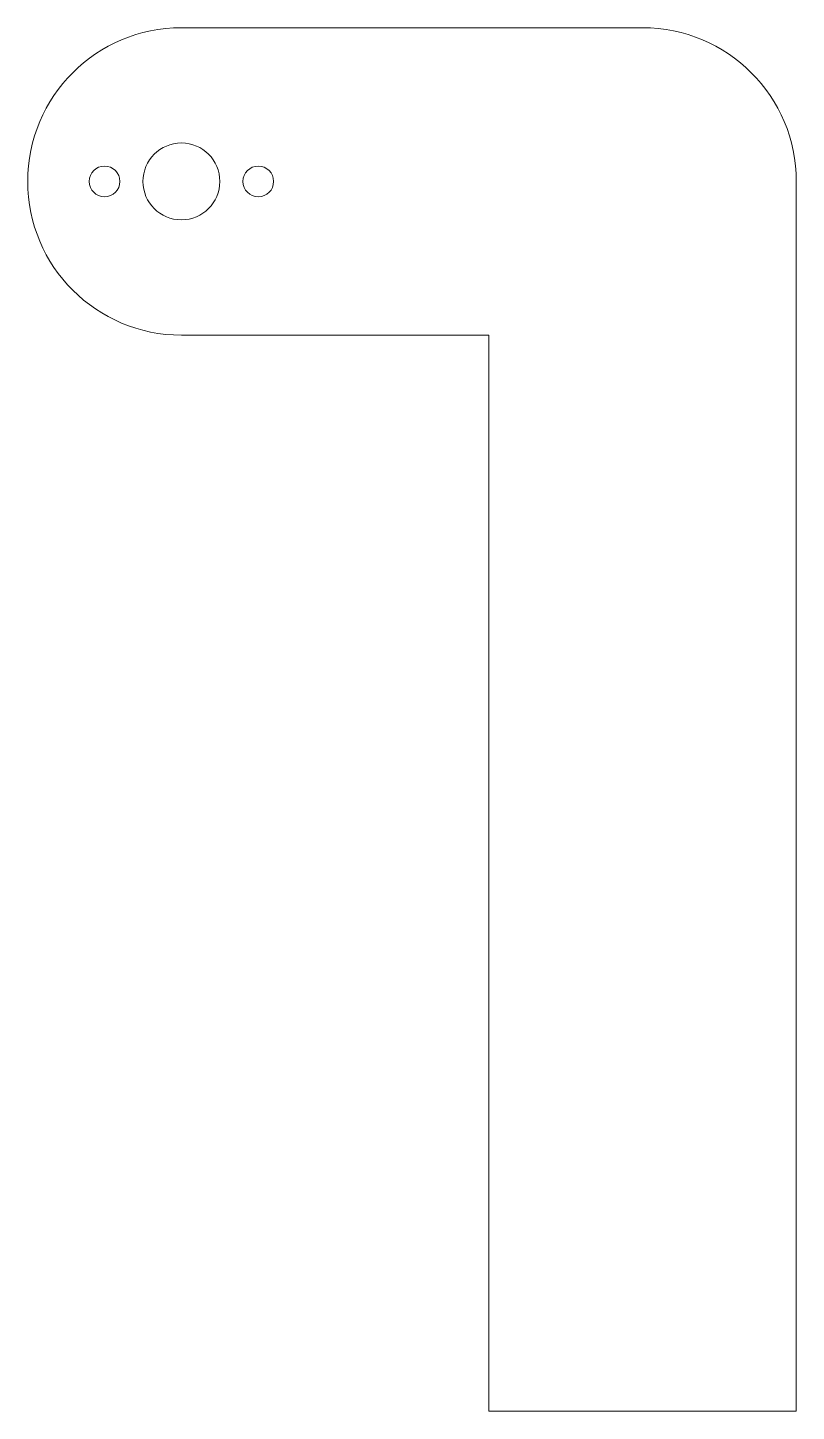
# Model space of a CAD drawing. Header units: millimetres. Extents: x -15.7 to 34.3, y -81 to 9.
import ezdxf

# ---------------------------------------------------------------- set-up
doc = ezdxf.new("R2010")
doc.units = ezdxf.units.MM

msp = doc.modelspace()

# ---------------------------------------------------------------- linework, layer by layer
at = {"color": 7, "linetype": 'Continuous', "lineweight": 15}
for p, q in [((-5.695, 9.04), (24.305, 9.04)), ((34.305, -0.96), (34.305, -80.96)), ((14.305, -10.96), (-5.695, -10.96)), ((14.305, -80.96), (14.305, -10.96)), ((34.305, -80.96), (14.305, -80.96))]:
    msp.add_line(p, q, dxfattribs=at)
for centre, radius in [((-5.695, -0.96), 2.5), ((-10.695, -0.96), 1), ((-0.695, -0.96), 1)]:
    msp.add_circle(centre, radius, dxfattribs=at)
for centre, start, end in [((-5.695, -0.96), 90, 270), ((24.305, -0.96), 0, 90)]:
    msp.add_arc(centre, 10, start, end, dxfattribs=at)

doc.saveas('drawing.dxf')
